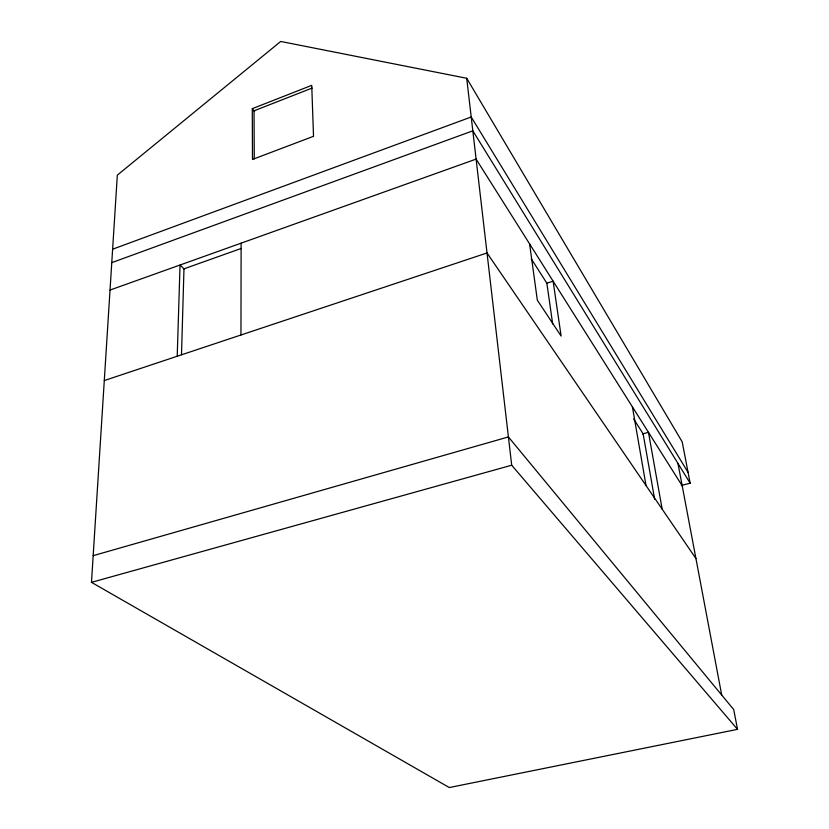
<?xml version="1.0" encoding="UTF-8"?>
<svg xmlns="http://www.w3.org/2000/svg" width="829" height="829" viewBox="0 0 829 829"><rect width="100%" height="100%" fill="white"/><g stroke="black" fill="none" stroke-linecap="round" stroke-linejoin="round"><path stroke-width="1.24" d="M240.959 334.989L241.115 243.166M181.499 354.698L183.976 268.834L241.208 248.451M177.219 356.232L180.038 265.021L184.484 269.332M93.169 555.668L508.405 436.935L733.717 709.572L737.52 729.344L449.287 787.55L91.48 582.341L117.324 175.147L280.71 41.45L466.706 78.268L682.194 441.857L690.153 483.172L681.376 485.473M252.285 108.672L311.735 85.346L313.517 136.308L252.482 159.427L252.285 108.672L254.638 111.573M312.191 88.04L254.026 110.817L254.254 158.992M112.62 249.208L471.214 116.993L688.07 472.364M111.77 262.648L472.82 130.827L690.153 483.172M110.029 290.057L476.105 159.106L682.205 485.804M104.288 380.552L487.017 252.969L695.945 558.57M547.099 283.103L553.119 281.176L561.129 336.087L537.327 300.171L529.607 243.902M91.48 582.341L511.7 465.224L737.52 729.344M642.423 433.981L648.454 432.313L662.164 509.161M531.244 258.793L546.85 283.186L552.684 324.025M633.667 418.977L643.128 433.785L654.651 499.255M677.977 463.442L721.707 695.034M632.392 406.842L646.029 485.556M466.706 78.268L511.7 465.224"/></g></svg>
